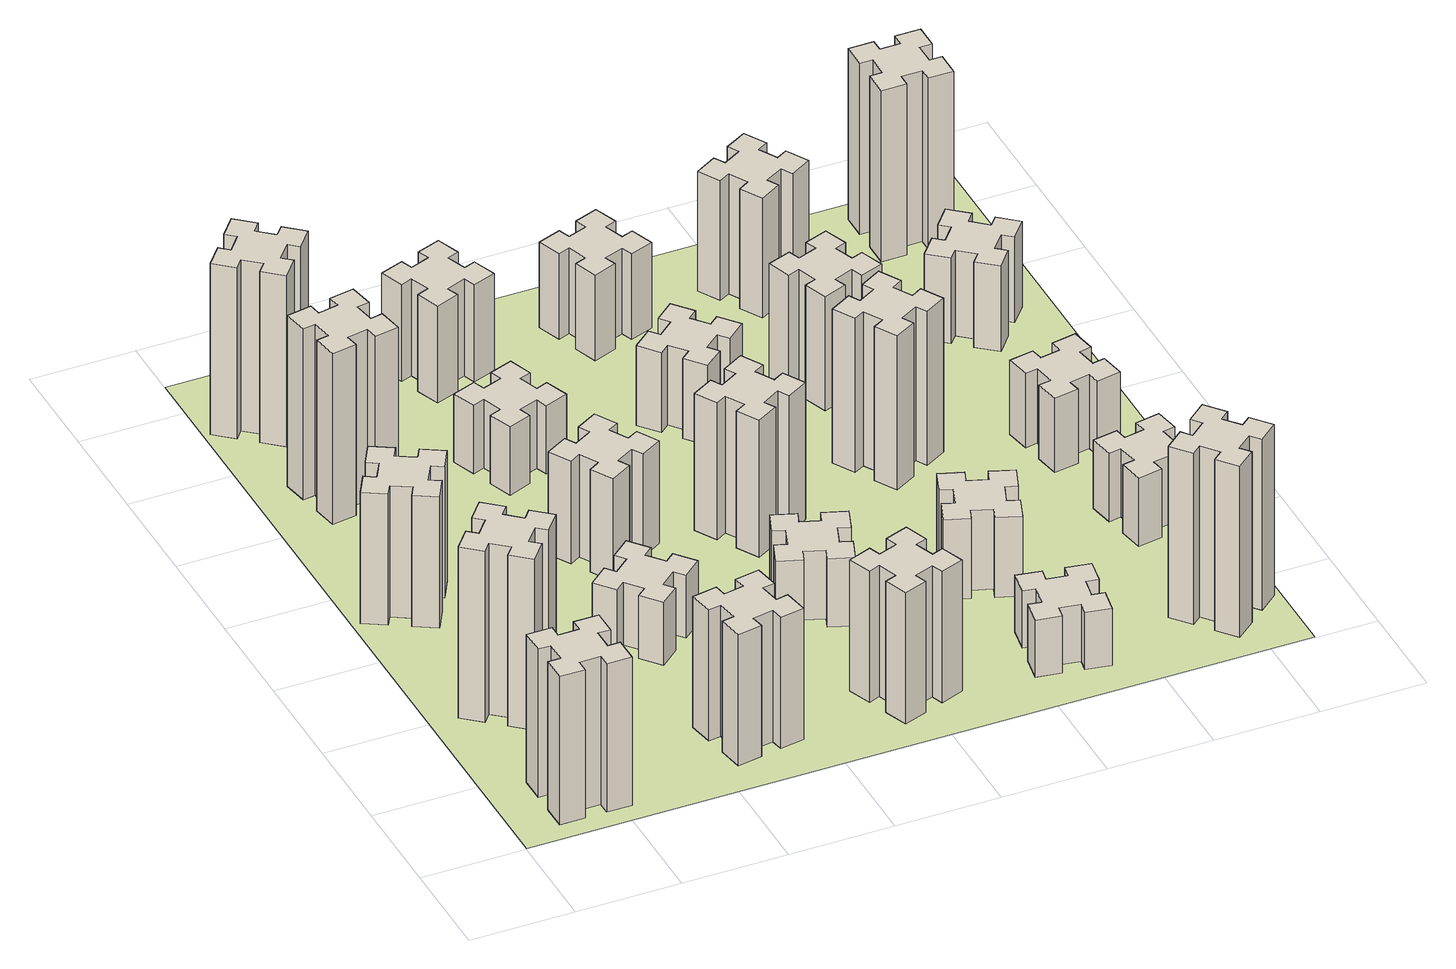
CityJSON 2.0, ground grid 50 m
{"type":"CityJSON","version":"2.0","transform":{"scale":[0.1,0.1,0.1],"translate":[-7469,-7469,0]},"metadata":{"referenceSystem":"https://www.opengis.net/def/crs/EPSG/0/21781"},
"CityObjects":{
"building1":{"type":"Building","attributes":{"class":"1000","function":"1000","usage":"1000","yearOfConstruction":2016,"roofType":"1000","measuredHeight":78,"storeysAboveGround":30,"storeysBelowGround":0},"geometry":[{"type":"Solid","lod":"1","boundaries":[[[[0,1,2,3,4,5,6,7,8,9,10,11,12,13,14,15,16,17,18,19]],[[17,16,20,21]],[[16,15,22,20]],[[15,14,23,22]],[[14,13,24,23]],[[13,12,25,24]],[[12,11,26,25]],[[11,10,27,26]],[[10,9,28,27]],[[9,8,29,28]],[[8,7,30,29]],[[7,6,31,30]],[[6,5,32,31]],[[5,4,33,32]],[[4,3,34,33]],[[3,2,35,34]],[[2,1,36,35]],[[1,0,37,36]],[[0,19,38,37]],[[19,18,39,38]],[[18,17,21,39]],[[24,25,26,27,28,29,30,31,32,33,34,35,36,37,38,39,21,20,22,23]]]]}]},
"building2":{"type":"Building","attributes":{"class":"1000","function":"1000","usage":"1000","yearOfConstruction":2016,"roofType":"1000","measuredHeight":90,"storeysAboveGround":30,"storeysBelowGround":0},"geometry":[{"type":"Solid","lod":"1","boundaries":[[[[40,41,42,43,44,45,46,47,48,49,50,51,52,53,54,55,56,57,58,59]],[[57,56,60,61]],[[56,55,62,60]],[[55,54,63,62]],[[54,53,64,63]],[[53,52,65,64]],[[52,51,66,65]],[[51,50,67,66]],[[50,49,68,67]],[[49,48,69,68]],[[48,47,70,69]],[[47,46,71,70]],[[46,45,72,71]],[[45,44,73,72]],[[44,43,74,73]],[[43,42,75,74]],[[42,41,76,75]],[[41,40,77,76]],[[40,59,78,77]],[[59,58,79,78]],[[58,57,61,79]],[[64,65,66,67,68,69,70,71,72,73,74,75,76,77,78,79,61,60,62,63]]]]}]},
"building3":{"type":"Building","attributes":{"class":"1000","function":"1000","usage":"1000","yearOfConstruction":2016,"roofType":"1000","measuredHeight":69,"storeysAboveGround":30,"storeysBelowGround":0},"geometry":[{"type":"Solid","lod":"1","boundaries":[[[[80,81,82,83,84,85,86,87,88,89,90,91,92,93,94,95,96,97,98,99]],[[97,96,100,101]],[[96,95,102,100]],[[95,94,103,102]],[[94,93,104,103]],[[93,92,105,104]],[[92,91,106,105]],[[91,90,107,106]],[[90,89,108,107]],[[89,88,109,108]],[[88,87,110,109]],[[87,86,111,110]],[[86,85,112,111]],[[85,84,113,112]],[[84,83,114,113]],[[83,82,115,114]],[[82,81,116,115]],[[81,80,117,116]],[[80,99,118,117]],[[99,98,119,118]],[[98,97,101,119]],[[104,105,106,107,108,109,110,111,112,113,114,115,116,117,118,119,101,100,102,103]]]]}]},
"building4":{"type":"Building","attributes":{"class":"1000","function":"1000","usage":"1000","yearOfConstruction":2016,"roofType":"1000","measuredHeight":90,"storeysAboveGround":30,"storeysBelowGround":0},"geometry":[{"type":"Solid","lod":"1","boundaries":[[[[120,121,122,123,124,125,126,127,128,129,130,131,132,133,134,135,136,137,138,139]],[[137,136,140,141]],[[136,135,142,140]],[[135,134,143,142]],[[134,133,144,143]],[[133,132,145,144]],[[132,131,146,145]],[[131,130,147,146]],[[130,129,148,147]],[[129,128,149,148]],[[128,127,150,149]],[[127,126,151,150]],[[126,125,152,151]],[[125,124,153,152]],[[124,123,154,153]],[[123,122,155,154]],[[122,121,156,155]],[[121,120,157,156]],[[120,139,158,157]],[[139,138,159,158]],[[138,137,141,159]],[[144,145,146,147,148,149,150,151,152,153,154,155,156,157,158,159,141,140,142,143]]]]}]},
"building5":{"type":"Building","attributes":{"class":"1000","function":"1000","usage":"1000","yearOfConstruction":2016,"roofType":"1000","measuredHeight":90,"storeysAboveGround":30,"storeysBelowGround":0},"geometry":[{"type":"Solid","lod":"1","boundaries":[[[[160,161,162,163,164,165,166,167,168,169,170,171,172,173,174,175,176,177,178,179]],[[177,176,180,181]],[[176,175,182,180]],[[175,174,183,182]],[[174,173,184,183]],[[173,172,185,184]],[[172,171,186,185]],[[171,170,187,186]],[[170,169,188,187]],[[169,168,189,188]],[[168,167,190,189]],[[167,166,191,190]],[[166,165,192,191]],[[165,164,193,192]],[[164,163,194,193]],[[163,162,195,194]],[[162,161,196,195]],[[161,160,197,196]],[[160,179,198,197]],[[179,178,199,198]],[[178,177,181,199]],[[184,185,186,187,188,189,190,191,192,193,194,195,196,197,198,199,181,180,182,183]]]]}]},
"building6":{"type":"Building","attributes":{"class":"1000","function":"1000","usage":"1000","yearOfConstruction":2016,"roofType":"1000","measuredHeight":69,"storeysAboveGround":30,"storeysBelowGround":0},"geometry":[{"type":"Solid","lod":"1","boundaries":[[[[200,201,202,203,204,205,206,207,208,209,210,211,212,213,214,215,216,217,218,219]],[[217,216,220,221]],[[216,215,222,220]],[[215,214,223,222]],[[214,213,224,223]],[[213,212,225,224]],[[212,211,226,225]],[[211,210,227,226]],[[210,209,228,227]],[[209,208,229,228]],[[208,207,230,229]],[[207,206,231,230]],[[206,205,232,231]],[[205,204,233,232]],[[204,203,234,233]],[[203,202,235,234]],[[202,201,236,235]],[[201,200,237,236]],[[200,219,238,237]],[[219,218,239,238]],[[218,217,221,239]],[[224,225,226,227,228,229,230,231,232,233,234,235,236,237,238,239,221,220,222,223]]]]}]},
"building7":{"type":"Building","attributes":{"class":"1000","function":"1000","usage":"1000","yearOfConstruction":2016,"roofType":"1000","measuredHeight":33,"storeysAboveGround":30,"storeysBelowGround":0},"geometry":[{"type":"Solid","lod":"1","boundaries":[[[[240,241,242,243,244,245,246,247,248,249,250,251,252,253,254,255,256,257,258,259]],[[257,256,260,261]],[[256,255,262,260]],[[255,254,263,262]],[[254,253,264,263]],[[253,252,265,264]],[[252,251,266,265]],[[251,250,267,266]],[[250,249,268,267]],[[249,248,269,268]],[[248,247,270,269]],[[247,246,271,270]],[[246,245,272,271]],[[245,244,273,272]],[[244,243,274,273]],[[243,242,275,274]],[[242,241,276,275]],[[241,240,277,276]],[[240,259,278,277]],[[259,258,279,278]],[[258,257,261,279]],[[264,265,266,267,268,269,270,271,272,273,274,275,276,277,278,279,261,260,262,263]]]]}]},
"building8":{"type":"Building","attributes":{"class":"1000","function":"1000","usage":"1000","yearOfConstruction":2016,"roofType":"1000","measuredHeight":54,"storeysAboveGround":30,"storeysBelowGround":0},"geometry":[{"type":"Solid","lod":"1","boundaries":[[[[280,281,282,283,284,285,286,287,288,289,290,291,292,293,294,295,296,297,298,299]],[[297,296,300,301]],[[296,295,302,300]],[[295,294,303,302]],[[294,293,304,303]],[[293,292,305,304]],[[292,291,306,305]],[[291,290,307,306]],[[290,289,308,307]],[[289,288,309,308]],[[288,287,310,309]],[[287,286,311,310]],[[286,285,312,311]],[[285,284,313,312]],[[284,283,314,313]],[[283,282,315,314]],[[282,281,316,315]],[[281,280,317,316]],[[280,299,318,317]],[[299,298,319,318]],[[298,297,301,319]],[[304,305,306,307,308,309,310,311,312,313,314,315,316,317,318,319,301,300,302,303]]]]}]},
"building9":{"type":"Building","attributes":{"class":"1000","function":"1000","usage":"1000","yearOfConstruction":2016,"roofType":"1000","measuredHeight":36,"storeysAboveGround":30,"storeysBelowGround":0},"geometry":[{"type":"Solid","lod":"1","boundaries":[[[[320,321,322,323,324,325,326,327,328,329,330,331,332,333,334,335,336,337,338,339]],[[337,336,340,341]],[[336,335,342,340]],[[335,334,343,342]],[[334,333,344,343]],[[333,332,345,344]],[[332,331,346,345]],[[331,330,347,346]],[[330,329,348,347]],[[329,328,349,348]],[[328,327,350,349]],[[327,326,351,350]],[[326,325,352,351]],[[325,324,353,352]],[[324,323,354,353]],[[323,322,355,354]],[[322,321,356,355]],[[321,320,357,356]],[[320,339,358,357]],[[339,338,359,358]],[[338,337,341,359]],[[344,345,346,347,348,349,350,351,352,353,354,355,356,357,358,359,341,340,342,343]]]]}]},
"building10":{"type":"Building","attributes":{"class":"1000","function":"1000","usage":"1000","yearOfConstruction":2016,"roofType":"1000","measuredHeight":69,"storeysAboveGround":30,"storeysBelowGround":0},"geometry":[{"type":"Solid","lod":"1","boundaries":[[[[360,361,362,363,364,365,366,367,368,369,370,371,372,373,374,375,376,377,378,379]],[[377,376,380,381]],[[376,375,382,380]],[[375,374,383,382]],[[374,373,384,383]],[[373,372,385,384]],[[372,371,386,385]],[[371,370,387,386]],[[370,369,388,387]],[[369,368,389,388]],[[368,367,390,389]],[[367,366,391,390]],[[366,365,392,391]],[[365,364,393,392]],[[364,363,394,393]],[[363,362,395,394]],[[362,361,396,395]],[[361,360,397,396]],[[360,379,398,397]],[[379,378,399,398]],[[378,377,381,399]],[[384,385,386,387,388,389,390,391,392,393,394,395,396,397,398,399,381,380,382,383]]]]}]},
"building11":{"type":"Building","attributes":{"class":"1000","function":"1000","usage":"1000","yearOfConstruction":2016,"roofType":"1000","measuredHeight":51,"storeysAboveGround":30,"storeysBelowGround":0},"geometry":[{"type":"Solid","lod":"1","boundaries":[[[[400,401,402,403,404,405,406,407,408,409,410,411,412,413,414,415,416,417,418,419]],[[417,416,420,421]],[[416,415,422,420]],[[415,414,423,422]],[[414,413,424,423]],[[413,412,425,424]],[[412,411,426,425]],[[411,410,427,426]],[[410,409,428,427]],[[409,408,429,428]],[[408,407,430,429]],[[407,406,431,430]],[[406,405,432,431]],[[405,404,433,432]],[[404,403,434,433]],[[403,402,435,434]],[[402,401,436,435]],[[401,400,437,436]],[[400,419,438,437]],[[419,418,439,438]],[[418,417,421,439]],[[424,425,426,427,428,429,430,431,432,433,434,435,436,437,438,439,421,420,422,423]]]]}]},
"building12":{"type":"Building","attributes":{"class":"1000","function":"1000","usage":"1000","yearOfConstruction":2016,"roofType":"1000","measuredHeight":36,"storeysAboveGround":30,"storeysBelowGround":0},"geometry":[{"type":"Solid","lod":"1","boundaries":[[[[440,441,442,443,444,445,446,447,448,449,450,451,452,453,454,455,456,457,458,459]],[[457,456,460,461]],[[456,455,462,460]],[[455,454,463,462]],[[454,453,464,463]],[[453,452,465,464]],[[452,451,466,465]],[[451,450,467,466]],[[450,449,468,467]],[[449,448,469,468]],[[448,447,470,469]],[[447,446,471,470]],[[446,445,472,471]],[[445,444,473,472]],[[444,443,474,473]],[[443,442,475,474]],[[442,441,476,475]],[[441,440,477,476]],[[440,459,478,477]],[[459,458,479,478]],[[458,457,461,479]],[[464,465,466,467,468,469,470,471,472,473,474,475,476,477,478,479,461,460,462,463]]]]}]},
"building13":{"type":"Building","attributes":{"class":"1000","function":"1000","usage":"1000","yearOfConstruction":2016,"roofType":"1000","measuredHeight":72,"storeysAboveGround":30,"storeysBelowGround":0},"geometry":[{"type":"Solid","lod":"1","boundaries":[[[[480,481,482,483,484,485,486,487,488,489,490,491,492,493,494,495,496,497,498,499]],[[497,496,500,501]],[[496,495,502,500]],[[495,494,503,502]],[[494,493,504,503]],[[493,492,505,504]],[[492,491,506,505]],[[491,490,507,506]],[[490,489,508,507]],[[489,488,509,508]],[[488,487,510,509]],[[487,486,511,510]],[[486,485,512,511]],[[485,484,513,512]],[[484,483,514,513]],[[483,482,515,514]],[[482,481,516,515]],[[481,480,517,516]],[[480,499,518,517]],[[499,498,519,518]],[[498,497,501,519]],[[504,505,506,507,508,509,510,511,512,513,514,515,516,517,518,519,501,500,502,503]]]]}]},
"building14":{"type":"Building","attributes":{"class":"1000","function":"1000","usage":"1000","yearOfConstruction":2016,"roofType":"1000","measuredHeight":42,"storeysAboveGround":30,"storeysBelowGround":0},"geometry":[{"type":"Solid","lod":"1","boundaries":[[[[520,521,522,523,524,525,526,527,528,529,530,531,532,533,534,535,536,537,538,539]],[[537,536,540,541]],[[536,535,542,540]],[[535,534,543,542]],[[534,533,544,543]],[[533,532,545,544]],[[532,531,546,545]],[[531,530,547,546]],[[530,529,548,547]],[[529,528,549,548]],[[528,527,550,549]],[[527,526,551,550]],[[526,525,552,551]],[[525,524,553,552]],[[524,523,554,553]],[[523,522,555,554]],[[522,521,556,555]],[[521,520,557,556]],[[520,539,558,557]],[[539,538,559,558]],[[538,537,541,559]],[[544,545,546,547,548,549,550,551,552,553,554,555,556,557,558,559,541,540,542,543]]]]}]},
"building15":{"type":"Building","attributes":{"class":"1000","function":"1000","usage":"1000","yearOfConstruction":2016,"roofType":"1000","measuredHeight":30,"storeysAboveGround":30,"storeysBelowGround":0},"geometry":[{"type":"Solid","lod":"1","boundaries":[[[[560,561,562,563,564,565,566,567,568,569,570,571,572,573,574,575,576,577,578,579]],[[577,576,580,581]],[[576,575,582,580]],[[575,574,583,582]],[[574,573,584,583]],[[573,572,585,584]],[[572,571,586,585]],[[571,570,587,586]],[[570,569,588,587]],[[569,568,589,588]],[[568,567,590,589]],[[567,566,591,590]],[[566,565,592,591]],[[565,564,593,592]],[[564,563,594,593]],[[563,562,595,594]],[[562,561,596,595]],[[561,560,597,596]],[[560,579,598,597]],[[579,578,599,598]],[[578,577,581,599]],[[584,585,586,587,588,589,590,591,592,593,594,595,596,597,598,599,581,580,582,583]]]]}]},
"building16":{"type":"Building","attributes":{"class":"1000","function":"1000","usage":"1000","yearOfConstruction":2016,"roofType":"1000","measuredHeight":45,"storeysAboveGround":30,"storeysBelowGround":0},"geometry":[{"type":"Solid","lod":"1","boundaries":[[[[600,601,602,603,604,605,606,607,608,609,610,611,612,613,614,615,616,617,618,619]],[[617,616,620,621]],[[616,615,622,620]],[[615,614,623,622]],[[614,613,624,623]],[[613,612,625,624]],[[612,611,626,625]],[[611,610,627,626]],[[610,609,628,627]],[[609,608,629,628]],[[608,607,630,629]],[[607,606,631,630]],[[606,605,632,631]],[[605,604,633,632]],[[604,603,634,633]],[[603,602,635,634]],[[602,601,636,635]],[[601,600,637,636]],[[600,619,638,637]],[[619,618,639,638]],[[618,617,621,639]],[[624,625,626,627,628,629,630,631,632,633,634,635,636,637,638,639,621,620,622,623]]]]}]},
"building17":{"type":"Building","attributes":{"class":"1000","function":"1000","usage":"1000","yearOfConstruction":2016,"roofType":"1000","measuredHeight":42,"storeysAboveGround":30,"storeysBelowGround":0},"geometry":[{"type":"Solid","lod":"1","boundaries":[[[[640,641,642,643,644,645,646,647,648,649,650,651,652,653,654,655,656,657,658,659]],[[657,656,660,661]],[[656,655,662,660]],[[655,654,663,662]],[[654,653,664,663]],[[653,652,665,664]],[[652,651,666,665]],[[651,650,667,666]],[[650,649,668,667]],[[649,648,669,668]],[[648,647,670,669]],[[647,646,671,670]],[[646,645,672,671]],[[645,644,673,672]],[[644,643,674,673]],[[643,642,675,674]],[[642,641,676,675]],[[641,640,677,676]],[[640,659,678,677]],[[659,658,679,678]],[[658,657,661,679]],[[664,665,666,667,668,669,670,671,672,673,674,675,676,677,678,679,661,660,662,663]]]]}]},
"building18":{"type":"Building","attributes":{"class":"1000","function":"1000","usage":"1000","yearOfConstruction":2016,"roofType":"1000","measuredHeight":81,"storeysAboveGround":30,"storeysBelowGround":0},"geometry":[{"type":"Solid","lod":"1","boundaries":[[[[680,681,682,683,684,685,686,687,688,689,690,691,692,693,694,695,696,697,698,699]],[[697,696,700,701]],[[696,695,702,700]],[[695,694,703,702]],[[694,693,704,703]],[[693,692,705,704]],[[692,691,706,705]],[[691,690,707,706]],[[690,689,708,707]],[[689,688,709,708]],[[688,687,710,709]],[[687,686,711,710]],[[686,685,712,711]],[[685,684,713,712]],[[684,683,714,713]],[[683,682,715,714]],[[682,681,716,715]],[[681,680,717,716]],[[680,699,718,717]],[[699,698,719,718]],[[698,697,701,719]],[[704,705,706,707,708,709,710,711,712,713,714,715,716,717,718,719,701,700,702,703]]]]}]},
"building19":{"type":"Building","attributes":{"class":"1000","function":"1000","usage":"1000","yearOfConstruction":2016,"roofType":"1000","measuredHeight":60,"storeysAboveGround":30,"storeysBelowGround":0},"geometry":[{"type":"Solid","lod":"1","boundaries":[[[[720,721,722,723,724,725,726,727,728,729,730,731,732,733,734,735,736,737,738,739]],[[737,736,740,741]],[[736,735,742,740]],[[735,734,743,742]],[[734,733,744,743]],[[733,732,745,744]],[[732,731,746,745]],[[731,730,747,746]],[[730,729,748,747]],[[729,728,749,748]],[[728,727,750,749]],[[727,726,751,750]],[[726,725,752,751]],[[725,724,753,752]],[[724,723,754,753]],[[723,722,755,754]],[[722,721,756,755]],[[721,720,757,756]],[[720,739,758,757]],[[739,738,759,758]],[[738,737,741,759]],[[744,745,746,747,748,749,750,751,752,753,754,755,756,757,758,759,741,740,742,743]]]]}]},
"building20":{"type":"Building","attributes":{"class":"1000","function":"1000","usage":"1000","yearOfConstruction":2016,"roofType":"1000","measuredHeight":90,"storeysAboveGround":30,"storeysBelowGround":0},"geometry":[{"type":"Solid","lod":"1","boundaries":[[[[760,761,762,763,764,765,766,767,768,769,770,771,772,773,774,775,776,777,778,779]],[[777,776,780,781]],[[776,775,782,780]],[[775,774,783,782]],[[774,773,784,783]],[[773,772,785,784]],[[772,771,786,785]],[[771,770,787,786]],[[770,769,788,787]],[[769,768,789,788]],[[768,767,790,789]],[[767,766,791,790]],[[766,765,792,791]],[[765,764,793,792]],[[764,763,794,793]],[[763,762,795,794]],[[762,761,796,795]],[[761,760,797,796]],[[760,779,798,797]],[[779,778,799,798]],[[778,777,781,799]],[[784,785,786,787,788,789,790,791,792,793,794,795,796,797,798,799,781,780,782,783]]]]}]},
"building21":{"type":"Building","attributes":{"class":"1000","function":"1000","usage":"1000","yearOfConstruction":2016,"roofType":"1000","measuredHeight":63,"storeysAboveGround":30,"storeysBelowGround":0},"geometry":[{"type":"Solid","lod":"1","boundaries":[[[[800,801,802,803,804,805,806,807,808,809,810,811,812,813,814,815,816,817,818,819]],[[817,816,820,821]],[[816,815,822,820]],[[815,814,823,822]],[[814,813,824,823]],[[813,812,825,824]],[[812,811,826,825]],[[811,810,827,826]],[[810,809,828,827]],[[809,808,829,828]],[[808,807,830,829]],[[807,806,831,830]],[[806,805,832,831]],[[805,804,833,832]],[[804,803,834,833]],[[803,802,835,834]],[[802,801,836,835]],[[801,800,837,836]],[[800,819,838,837]],[[819,818,839,838]],[[818,817,821,839]],[[824,825,826,827,828,829,830,831,832,833,834,835,836,837,838,839,821,820,822,823]]]]}]},
"building22":{"type":"Building","attributes":{"class":"1000","function":"1000","usage":"1000","yearOfConstruction":2016,"roofType":"1000","measuredHeight":36,"storeysAboveGround":30,"storeysBelowGround":0},"geometry":[{"type":"Solid","lod":"1","boundaries":[[[[840,841,842,843,844,845,846,847,848,849,850,851,852,853,854,855,856,857,858,859]],[[857,856,860,861]],[[856,855,862,860]],[[855,854,863,862]],[[854,853,864,863]],[[853,852,865,864]],[[852,851,866,865]],[[851,850,867,866]],[[850,849,868,867]],[[849,848,869,868]],[[848,847,870,869]],[[847,846,871,870]],[[846,845,872,871]],[[845,844,873,872]],[[844,843,874,873]],[[843,842,875,874]],[[842,841,876,875]],[[841,840,877,876]],[[840,859,878,877]],[[859,858,879,878]],[[858,857,861,879]],[[864,865,866,867,868,869,870,871,872,873,874,875,876,877,878,879,861,860,862,863]]]]}]},
"building23":{"type":"Building","attributes":{"class":"1000","function":"1000","usage":"1000","yearOfConstruction":2016,"roofType":"1000","measuredHeight":39,"storeysAboveGround":30,"storeysBelowGround":0},"geometry":[{"type":"Solid","lod":"1","boundaries":[[[[880,881,882,883,884,885,886,887,888,889,890,891,892,893,894,895,896,897,898,899]],[[897,896,900,901]],[[896,895,902,900]],[[895,894,903,902]],[[894,893,904,903]],[[893,892,905,904]],[[892,891,906,905]],[[891,890,907,906]],[[890,889,908,907]],[[889,888,909,908]],[[888,887,910,909]],[[887,886,911,910]],[[886,885,912,911]],[[885,884,913,912]],[[884,883,914,913]],[[883,882,915,914]],[[882,881,916,915]],[[881,880,917,916]],[[880,899,918,917]],[[899,898,919,918]],[[898,897,901,919]],[[904,905,906,907,908,909,910,911,912,913,914,915,916,917,918,919,901,900,902,903]]]]}]},
"building24":{"type":"Building","attributes":{"class":"1000","function":"1000","usage":"1000","yearOfConstruction":2016,"roofType":"1000","measuredHeight":45,"storeysAboveGround":30,"storeysBelowGround":0},"geometry":[{"type":"Solid","lod":"1","boundaries":[[[[920,921,922,923,924,925,926,927,928,929,930,931,932,933,934,935,936,937,938,939]],[[937,936,940,941]],[[936,935,942,940]],[[935,934,943,942]],[[934,933,944,943]],[[933,932,945,944]],[[932,931,946,945]],[[931,930,947,946]],[[930,929,948,947]],[[929,928,949,948]],[[928,927,950,949]],[[927,926,951,950]],[[926,925,952,951]],[[925,924,953,952]],[[924,923,954,953]],[[923,922,955,954]],[[922,921,956,955]],[[921,920,957,956]],[[920,939,958,957]],[[939,938,959,958]],[[938,937,941,959]],[[944,945,946,947,948,949,950,951,952,953,954,955,956,957,958,959,941,940,942,943]]]]}]},
"building25":{"type":"Building","attributes":{"class":"1000","function":"1000","usage":"1000","yearOfConstruction":2016,"roofType":"1000","measuredHeight":90,"storeysAboveGround":30,"storeysBelowGround":0},"geometry":[{"type":"Solid","lod":"1","boundaries":[[[[960,961,962,963,964,965,966,967,968,969,970,971,972,973,974,975,976,977,978,979]],[[977,976,980,981]],[[976,975,982,980]],[[975,974,983,982]],[[974,973,984,983]],[[973,972,985,984]],[[972,971,986,985]],[[971,970,987,986]],[[970,969,988,987]],[[969,968,989,988]],[[968,967,990,989]],[[967,966,991,990]],[[966,965,992,991]],[[965,964,993,992]],[[964,963,994,993]],[[963,962,995,994]],[[962,961,996,995]],[[961,960,997,996]],[[960,979,998,997]],[[979,978,999,998]],[[978,977,981,999]],[[984,985,986,987,988,989,990,991,992,993,994,995,996,997,998,999,981,980,982,983]]]]}]},
"landuse1":{"type":"LandUse","attributes":{"name":"plot1","function":"1010"},"geometry":[{"type":"MultiSurface","lod":"1","boundaries":[[[1000,1001,1002,1003]]]}]}
},
"vertices":[
[485,225,0],[485,325,0],[545,325,0],[545,445,0],[425,445,0],[425,385,0],[325,385,0],[325,445,0],[205,445,0],[205,325,0],[265,325,0],[265,225,0],[205,225,0],[205,105,0],[325,105,0],[325,165,0],[425,165,0],[425,105,0],[545,105,0],[545,225,0],[425,165,780],[425,105,780],[325,165,780],[325,105,780],[205,105,780],[205,225,780],[265,225,780],[265,325,780],[205,325,780],[205,445,780],[325,445,780],[325,385,780],[425,385,780],[425,445,780],[545,445,780],[545,325,780],[485,325,780],[485,225,780],[545,225,780],[545,105,780],
[484,1067,0],[408,1132,0],[446,1178,0],[354,1255,0],[277,1163,0],[323,1124,0],[259,1048,0],[213,1086,0],[136,994,0],[228,917,0],[266,963,0],[343,899,0],[304,853,0],[396,776,0],[473,868,0],[427,906,0],[492,983,0],[538,944,0],[615,1036,0],[523,1113,0],[492,983,900],[538,944,900],[427,906,900],[473,868,900],[396,776,900],[304,853,900],[343,899,900],[266,963,900],[228,917,900],[136,994,900],[213,1086,900],[259,1048,900],[323,1124,900],[277,1163,900],[354,1255,900],[446,1178,900],[408,1132,900],[484,1067,900],[523,1113,900],[615,1036,900],
[374,1926,0],[287,1976,0],[317,2028,0],[213,2088,0],[153,1984,0],[205,1954,0],[155,1867,0],[103,1897,0],[43,1793,0],[147,1733,0],[177,1785,0],[264,1735,0],[234,1683,0],[338,1623,0],[398,1727,0],[346,1757,0],[396,1844,0],[448,1814,0],[508,1918,0],[404,1978,0],[396,1844,690],[448,1814,690],[346,1757,690],[398,1727,690],[338,1623,690],[234,1683,690],[264,1735,690],[177,1785,690],[147,1733,690],[43,1793,690],[103,1897,690],[155,1867,690],[205,1954,690],[153,1984,690],[213,2088,690],[317,2028,690],[287,1976,690],[374,1926,690],[404,1978,690],[508,1918,690],
[405,2812,0],[307,2795,0],[297,2854,0],[178,2833,0],[199,2715,0],[258,2725,0],[276,2627,0],[217,2617,0],[237,2498,0],[356,2519,0],[345,2578,0],[444,2596,0],[454,2537,0],[572,2557,0],[551,2676,0],[492,2665,0],[475,2764,0],[534,2774,0],[513,2892,0],[395,2871,0],[475,2764,900],[534,2774,900],[492,2665,900],[551,2676,900],[572,2557,900],[454,2537,900],[444,2596,900],[345,2578,900],[356,2519,900],[237,2498,900],[217,2617,900],[276,2627,900],[258,2725,900],[199,2715,900],[178,2833,900],[297,2854,900],[307,2795,900],[405,2812,900],[395,2871,900],[513,2892,900],
[384,3387,0],[308,3452,0],[346,3498,0],[254,3575,0],[177,3483,0],[223,3444,0],[159,3368,0],[113,3406,0],[36,3314,0],[128,3237,0],[166,3283,0],[243,3219,0],[204,3173,0],[296,3096,0],[373,3188,0],[327,3226,0],[392,3303,0],[438,3264,0],[515,3356,0],[423,3433,0],[392,3303,900],[438,3264,900],[327,3226,900],[373,3188,900],[296,3096,900],[204,3173,900],[243,3219,900],[166,3283,900],[128,3237,900],[36,3314,900],[113,3406,900],[159,3368,900],[223,3444,900],[177,3483,900],[254,3575,900],[346,3498,900],[308,3452,900],[384,3387,900],[423,3433,900],[515,3356,900],
[1332,345,0],[1315,444,0],[1374,454,0],[1353,572,0],[1235,551,0],[1245,492,0],[1147,475,0],[1137,534,0],[1018,513,0],[1039,395,0],[1098,405,0],[1116,307,0],[1057,297,0],[1077,178,0],[1196,199,0],[1185,258,0],[1284,276,0],[1294,217,0],[1412,237,0],[1391,356,0],[1284,276,690],[1294,217,690],[1185,258,690],[1196,199,690],[1077,178,690],[1057,297,690],[1116,307,690],[1098,405,690],[1039,395,690],[1018,513,690],[1137,534,690],[1147,475,690],[1245,492,690],[1235,551,690],[1353,572,690],[1374,454,690],[1315,444,690],[1332,345,690],[1391,356,690],[1412,237,690],
[1083,1332,0],[1006,1267,0],[968,1313,0],[876,1236,0],[953,1144,0],[999,1183,0],[1063,1106,0],[1017,1068,0],[1094,976,0],[1186,1053,0],[1148,1099,0],[1224,1163,0],[1263,1117,0],[1355,1194,0],[1278,1286,0],[1232,1248,0],[1167,1324,0],[1213,1363,0],[1136,1455,0],[1044,1378,0],[1167,1324,330],[1213,1363,330],[1232,1248,330],[1278,1286,330],[1355,1194,330],[1263,1117,330],[1224,1163,330],[1148,1099,330],[1186,1053,330],[1094,976,330],[1017,1068,330],[1063,1106,330],[999,1183,330],[953,1144,330],[876,1236,330],[968,1313,330],[1006,1267,330],[1083,1332,330],[1044,1378,330],[1136,1455,330],
[1336,1867,0],[1286,1954,0],[1338,1984,0],[1278,2088,0],[1174,2028,0],[1204,1976,0],[1117,1926,0],[1087,1978,0],[983,1918,0],[1043,1814,0],[1095,1844,0],[1145,1757,0],[1093,1727,0],[1153,1623,0],[1257,1683,0],[1227,1735,0],[1314,1785,0],[1344,1733,0],[1448,1793,0],[1388,1897,0],[1314,1785,540],[1344,1733,540],[1227,1735,540],[1257,1683,540],[1153,1623,540],[1093,1727,540],[1145,1757,540],[1095,1844,540],[1043,1814,540],[983,1918,540],[1087,1978,540],[1117,1926,540],[1204,1976,540],[1174,2028,540],[1278,2088,540],[1338,1984,540],[1286,1954,540],[1336,1867,540],[1388,1897,540],[1448,1793,540],
[1125,2716,0],[1031,2682,0],[1010,2738,0],[897,2697,0],[939,2584,0],[995,2605,0],[1029,2511,0],[973,2490,0],[1014,2377,0],[1127,2419,0],[1106,2475,0],[1200,2509,0],[1220,2453,0],[1333,2494,0],[1292,2607,0],[1236,2586,0],[1202,2680,0],[1258,2700,0],[1217,2813,0],[1104,2772,0],[1202,2680,360],[1258,2700,360],[1236,2586,360],[1292,2607,360],[1333,2494,360],[1220,2453,360],[1200,2509,360],[1106,2475,360],[1127,2419,360],[1014,2377,360],[973,2490,360],[1029,2511,360],[995,2605,360],[939,2584,360],[897,2697,360],[1010,2738,360],[1031,2682,360],[1125,2716,360],[1104,2772,360],[1217,2813,360],
[1965,496,0],[1871,462,0],[1850,518,0],[1737,477,0],[1779,364,0],[1835,385,0],[1869,291,0],[1813,270,0],[1854,157,0],[1967,199,0],[1946,255,0],[2040,289,0],[2060,233,0],[2173,274,0],[2132,387,0],[2076,366,0],[2042,460,0],[2098,480,0],[2057,593,0],[1944,552,0],[2042,460,690],[2098,480,690],[2076,366,690],[2132,387,690],[2173,274,690],[2060,233,690],[2040,289,690],[1946,255,690],[1967,199,690],[1854,157,690],[1813,270,690],[1869,291,690],[1835,385,690],[1779,364,690],[1737,477,690],[1850,518,690],[1871,462,690],[1965,496,690],[1944,552,690],[2057,593,690],
[1125,3456,0],[1031,3422,0],[1010,3478,0],[897,3437,0],[939,3324,0],[995,3345,0],[1029,3251,0],[973,3230,0],[1014,3117,0],[1127,3159,0],[1106,3215,0],[1200,3249,0],[1220,3193,0],[1333,3234,0],[1292,3347,0],[1236,3326,0],[1202,3420,0],[1258,3440,0],[1217,3553,0],[1104,3512,0],[1202,3420,510],[1258,3440,510],[1236,3326,510],[1292,3347,510],[1333,3234,510],[1220,3193,510],[1200,3249,510],[1106,3215,510],[1127,3159,510],[1014,3117,510],[973,3230,510],[1029,3251,510],[995,3345,510],[939,3324,510],[897,3437,510],[1010,3478,510],[1031,3422,510],[1125,3456,510],[1104,3512,510],[1217,3553,510],
[1769,1200,0],[1735,1106,0],[1679,1127,0],[1637,1014,0],[1750,973,0],[1771,1029,0],[1865,995,0],[1844,939,0],[1957,897,0],[1998,1010,0],[1942,1031,0],[1976,1125,0],[2032,1104,0],[2073,1217,0],[1960,1258,0],[1940,1202,0],[1846,1236,0],[1867,1292,0],[1754,1333,0],[1713,1220,0],[1846,1236,360],[1867,1292,360],[1940,1202,360],[1960,1258,360],[2073,1217,360],[2032,1104,360],[1976,1125,360],[1942,1031,360],[1998,1010,360],[1957,897,360],[1844,939,360],[1865,995,360],[1771,1029,360],[1750,973,360],[1637,1014,360],[1679,1127,360],[1735,1106,360],[1769,1200,360],[1713,1220,360],[1754,1333,360],
[1976,1767,0],[1926,1854,0],[1978,1884,0],[1918,1988,0],[1814,1928,0],[1844,1876,0],[1757,1826,0],[1727,1878,0],[1623,1818,0],[1683,1714,0],[1735,1744,0],[1785,1657,0],[1733,1627,0],[1793,1523,0],[1897,1583,0],[1867,1635,0],[1954,1685,0],[1984,1633,0],[2088,1693,0],[2028,1797,0],[1954,1685,720],[1984,1633,720],[1867,1635,720],[1897,1583,720],[1793,1523,720],[1733,1627,720],[1785,1657,720],[1735,1744,720],[1683,1714,720],[1623,1818,720],[1727,1878,720],[1757,1826,720],[1844,1876,720],[1814,1928,720],[1918,1988,720],[1978,1884,720],[1926,1854,720],[1976,1767,720],[2028,1797,720],[2088,1693,720],
[1988,2479,0],[2064,2543,0],[2103,2497,0],[2195,2574,0],[2118,2666,0],[2072,2628,0],[2007,2704,0],[2053,2743,0],[1976,2835,0],[1884,2758,0],[1923,2712,0],[1846,2647,0],[1808,2693,0],[1716,2616,0],[1793,2524,0],[1839,2563,0],[1903,2486,0],[1857,2448,0],[1934,2356,0],[2026,2433,0],[1903,2486,420],[1857,2448,420],[1839,2563,420],[1793,2524,420],[1716,2616,420],[1808,2693,420],[1846,2647,420],[1923,2712,420],[1884,2758,420],[1976,2835,420],[2053,2743,420],[2007,2704,420],[2072,2628,420],[2118,2666,420],[2195,2574,420],[2103,2497,420],[2064,2543,420],[1988,2479,420],[2026,2433,420],[1934,2356,420],
[2596,444,0],[2578,345,0],[2519,356,0],[2498,237,0],[2617,217,0],[2627,276,0],[2725,258,0],[2715,199,0],[2833,178,0],[2854,297,0],[2795,307,0],[2812,405,0],[2871,395,0],[2892,513,0],[2774,534,0],[2764,475,0],[2665,492,0],[2676,551,0],[2557,572,0],[2537,454,0],[2665,492,300],[2676,551,300],[2764,475,300],[2774,534,300],[2892,513,300],[2871,395,300],[2812,405,300],[2795,307,300],[2854,297,300],[2833,178,300],[2715,199,300],[2725,258,300],[2627,276,300],[2617,217,300],[2498,237,300],[2519,356,300],[2578,345,300],[2596,444,300],[2537,454,300],[2557,572,300],
[1865,3456,0],[1771,3422,0],[1750,3478,0],[1637,3437,0],[1679,3324,0],[1735,3345,0],[1769,3251,0],[1713,3230,0],[1754,3117,0],[1867,3159,0],[1846,3215,0],[1940,3249,0],[1960,3193,0],[2073,3234,0],[2032,3347,0],[1976,3326,0],[1942,3420,0],[1998,3440,0],[1957,3553,0],[1844,3512,0],[1942,3420,450],[1998,3440,450],[1976,3326,450],[2032,3347,450],[2073,3234,450],[1960,3193,450],[1940,3249,450],[1846,3215,450],[1867,3159,450],[1754,3117,450],[1713,3230,450],[1769,3251,450],[1735,3345,450],[1679,3324,450],[1637,3437,450],[1750,3478,450],[1771,3422,450],[1865,3456,450],[1844,3512,450],[1957,3553,450],
[2682,931,0],[2716,1025,0],[2772,1004,0],[2813,1117,0],[2700,1158,0],[2680,1102,0],[2586,1136,0],[2607,1192,0],[2494,1233,0],[2453,1120,0],[2509,1100,0],[2475,1006,0],[2419,1027,0],[2377,914,0],[2490,873,0],[2511,929,0],[2605,895,0],[2584,839,0],[2697,797,0],[2738,910,0],[2605,895,420],[2584,839,420],[2511,929,420],[2490,873,420],[2377,914,420],[2419,1027,420],[2475,1006,420],[2509,1100,420],[2453,1120,420],[2494,1233,420],[2607,1192,420],[2586,1136,420],[2680,1102,420],[2700,1158,420],[2813,1117,420],[2772,1004,420],[2716,1025,420],[2682,931,420],[2738,910,420],[2697,797,420],
[2716,1967,0],[2666,2054,0],[2718,2084,0],[2658,2188,0],[2554,2128,0],[2584,2076,0],[2497,2026,0],[2467,2078,0],[2363,2018,0],[2423,1914,0],[2475,1944,0],[2525,1857,0],[2473,1827,0],[2533,1723,0],[2637,1783,0],[2607,1835,0],[2694,1885,0],[2724,1833,0],[2828,1893,0],[2768,1997,0],[2694,1885,810],[2724,1833,810],[2607,1835,810],[2637,1783,810],[2533,1723,810],[2473,1827,810],[2525,1857,810],[2475,1944,810],[2423,1914,810],[2363,2018,810],[2467,2078,810],[2497,2026,810],[2584,2076,810],[2554,2128,810],[2658,2188,810],[2718,2084,810],[2666,2054,810],[2716,1967,810],[2768,1997,810],[2828,1893,810],
[2586,2475,0],[2680,2509,0],[2700,2453,0],[2813,2494,0],[2772,2607,0],[2716,2586,0],[2682,2680,0],[2738,2700,0],[2697,2813,0],[2584,2772,0],[2605,2716,0],[2511,2682,0],[2490,2738,0],[2377,2697,0],[2419,2584,0],[2475,2605,0],[2509,2511,0],[2453,2490,0],[2494,2377,0],[2607,2419,0],[2509,2511,600],[2453,2490,600],[2475,2605,600],[2419,2584,600],[2377,2697,600],[2490,2738,600],[2511,2682,600],[2605,2716,600],[2584,2772,600],[2697,2813,600],[2738,2700,600],[2682,2680,600],[2716,2586,600],[2772,2607,600],[2813,2494,600],[2700,2453,600],[2680,2509,600],[2586,2475,600],[2607,2419,600],[2494,2377,600],
[3468,259,0],[3544,323,0],[3583,277,0],[3675,354,0],[3598,446,0],[3552,408,0],[3487,484,0],[3533,523,0],[3456,615,0],[3364,538,0],[3403,492,0],[3326,427,0],[3288,473,0],[3196,396,0],[3273,304,0],[3319,343,0],[3383,266,0],[3337,228,0],[3414,136,0],[3506,213,0],[3383,266,900],[3337,228,900],[3319,343,900],[3273,304,900],[3196,396,900],[3288,473,900],[3326,427,900],[3403,492,900],[3364,538,900],[3456,615,900],[3533,523,900],[3487,484,900],[3552,408,900],[3598,446,900],[3675,354,900],[3583,277,900],[3544,323,900],[3468,259,900],[3506,213,900],[3414,136,900],
[2716,3347,0],[2666,3434,0],[2718,3464,0],[2658,3568,0],[2554,3508,0],[2584,3456,0],[2497,3406,0],[2467,3458,0],[2363,3398,0],[2423,3294,0],[2475,3324,0],[2525,3237,0],[2473,3207,0],[2533,3103,0],[2637,3163,0],[2607,3215,0],[2694,3265,0],[2724,3213,0],[2828,3273,0],[2768,3377,0],[2694,3265,630],[2724,3213,630],[2607,3215,630],[2637,3163,630],[2533,3103,630],[2473,3207,630],[2525,3237,630],[2475,3324,630],[2423,3294,630],[2363,3398,630],[2467,3458,630],[2497,3406,630],[2584,3456,630],[2554,3508,630],[2658,3568,630],[2718,3464,630],[2666,3434,630],[2716,3347,630],[2768,3377,630],[2828,3273,630],
[3465,1232,0],[3367,1215,0],[3357,1274,0],[3238,1253,0],[3259,1135,0],[3318,1145,0],[3336,1047,0],[3277,1037,0],[3297,918,0],[3416,939,0],[3405,998,0],[3504,1016,0],[3514,957,0],[3632,977,0],[3611,1096,0],[3552,1085,0],[3535,1184,0],[3594,1194,0],[3573,1312,0],[3455,1291,0],[3535,1184,360],[3594,1194,360],[3552,1085,360],[3611,1096,360],[3632,977,360],[3514,957,360],[3504,1016,360],[3405,998,360],[3416,939,360],[3297,918,360],[3277,1037,360],[3336,1047,360],[3318,1145,360],[3259,1135,360],[3238,1253,360],[3357,1274,360],[3367,1215,360],[3465,1232,360],[3455,1291,360],[3573,1312,360],
[3365,1872,0],[3267,1855,0],[3257,1914,0],[3138,1893,0],[3159,1775,0],[3218,1785,0],[3236,1687,0],[3177,1677,0],[3197,1558,0],[3316,1579,0],[3305,1638,0],[3404,1656,0],[3414,1597,0],[3532,1617,0],[3511,1736,0],[3452,1725,0],[3435,1824,0],[3494,1834,0],[3473,1952,0],[3355,1931,0],[3435,1824,390],[3494,1834,390],[3452,1725,390],[3511,1736,390],[3532,1617,390],[3414,1597,390],[3404,1656,390],[3305,1638,390],[3316,1579,390],[3197,1558,390],[3177,1677,390],[3236,1687,390],[3218,1785,390],[3159,1775,390],[3138,1893,390],[3257,1914,390],[3267,1855,390],[3365,1872,390],[3355,1931,390],[3473,1952,390],
[3444,2747,0],[3368,2812,0],[3406,2858,0],[3314,2935,0],[3237,2843,0],[3283,2804,0],[3219,2728,0],[3173,2766,0],[3096,2674,0],[3188,2597,0],[3226,2643,0],[3303,2579,0],[3264,2533,0],[3356,2456,0],[3433,2548,0],[3387,2586,0],[3452,2663,0],[3498,2624,0],[3575,2716,0],[3483,2793,0],[3452,2663,450],[3498,2624,450],[3387,2586,450],[3433,2548,450],[3356,2456,450],[3264,2533,450],[3303,2579,450],[3226,2643,450],[3188,2597,450],[3096,2674,450],[3173,2766,450],[3219,2728,450],[3283,2804,450],[3237,2843,450],[3314,2935,450],[3406,2858,450],[3368,2812,450],[3444,2747,450],[3483,2793,450],[3575,2716,450],
[3285,3325,0],[3385,3325,0],[3385,3265,0],[3505,3265,0],[3505,3385,0],[3445,3385,0],[3445,3485,0],[3505,3485,0],[3505,3605,0],[3385,3605,0],[3385,3545,0],[3285,3545,0],[3285,3605,0],[3165,3605,0],[3165,3485,0],[3225,3485,0],[3225,3385,0],[3165,3385,0],[3165,3265,0],[3285,3265,0],[3225,3385,900],[3165,3385,900],[3225,3485,900],[3165,3485,900],[3165,3605,900],[3285,3605,900],[3285,3545,900],[3385,3545,900],[3385,3605,900],[3505,3605,900],[3505,3485,900],[3445,3485,900],[3445,3385,900],[3505,3385,900],[3505,3265,900],[3385,3265,900],[3385,3325,900],[3285,3325,900],[3285,3265,900],[3165,3265,900],
[5,3705,0],[3705,3705,0],[3705,5,0],[5,5,0]
]}
